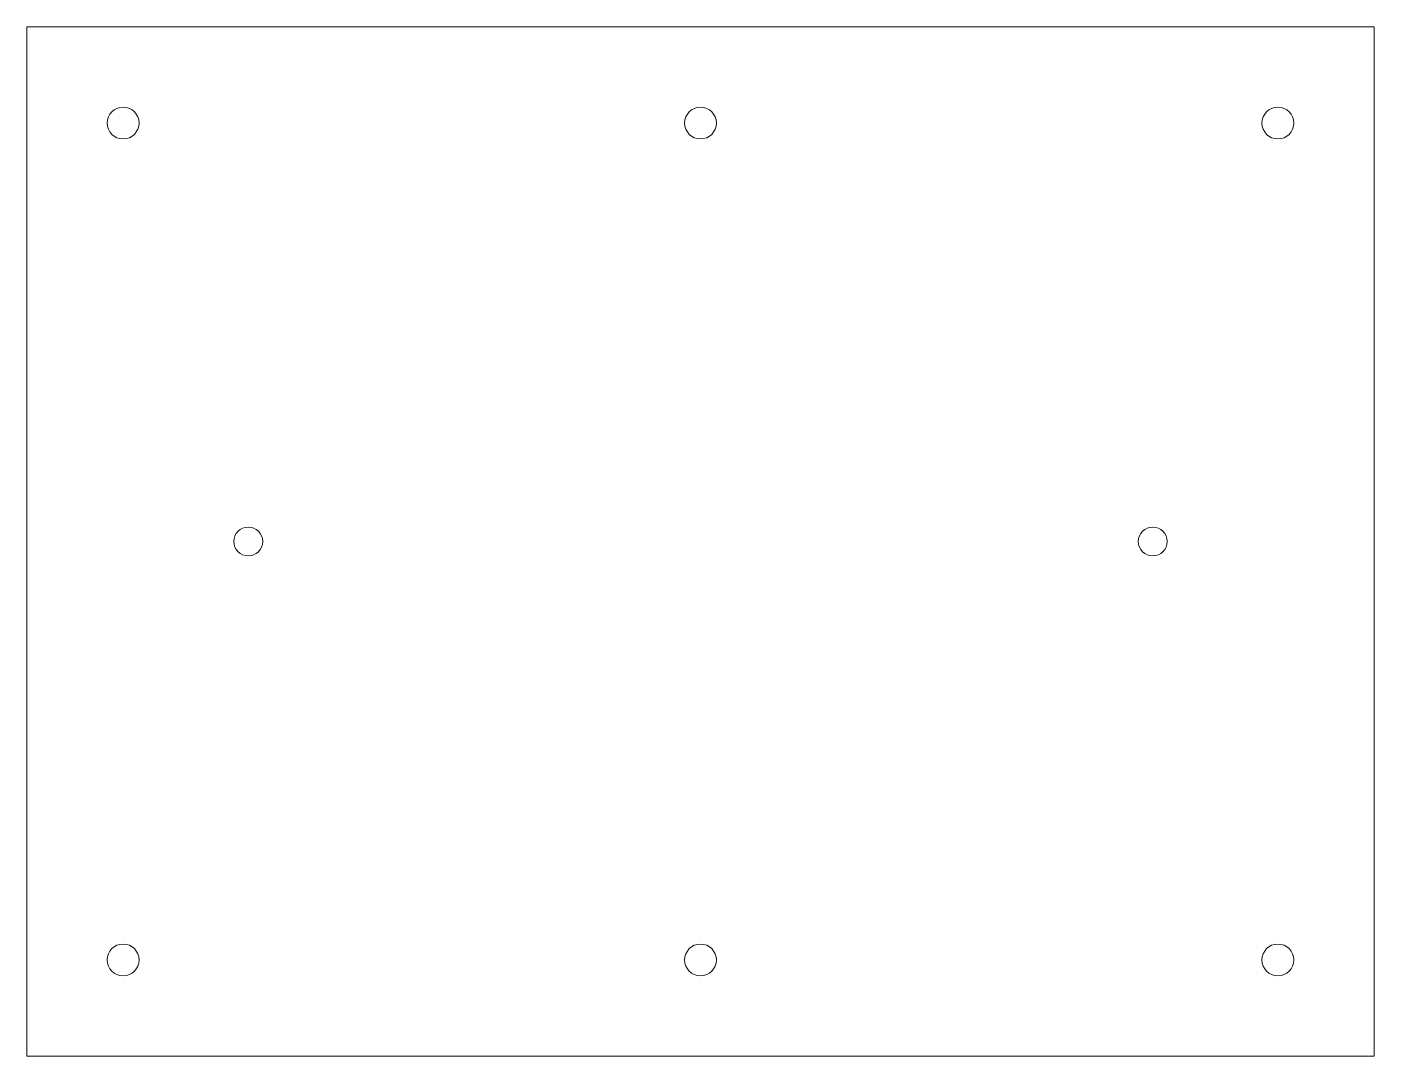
# Model space of a CAD drawing. Header units: millimetres. Extents: x -20 to 120, y -20 to 87.
import ezdxf

# ---------------------------------------------------------------- set-up
doc = ezdxf.new("R2010")
doc.units = ezdxf.units.MM

msp = doc.modelspace()

# ---------------------------------------------------------------- linework, layer by layer
at = {"color": 7, "linetype": 'Continuous', "lineweight": 15}
for p, q in [((120, 87), (-20, 87)), ((-20, 87), (-20, -20)), ((120, -20), (120, 87)), ((-20, -20), (120, -20))]:
    msp.add_line(p, q, dxfattribs=at)
for centre, radius in [((-10, 77), 1.65), ((50, 77), 1.65), ((110, 77), 1.65), ((3, 33.5), 1.5), ((97, 33.5), 1.5), ((-10, -10), 1.65), ((50, -10), 1.65), ((110, -10), 1.65)]:
    msp.add_circle(centre, radius, dxfattribs=at)

doc.saveas('drawing.dxf')
